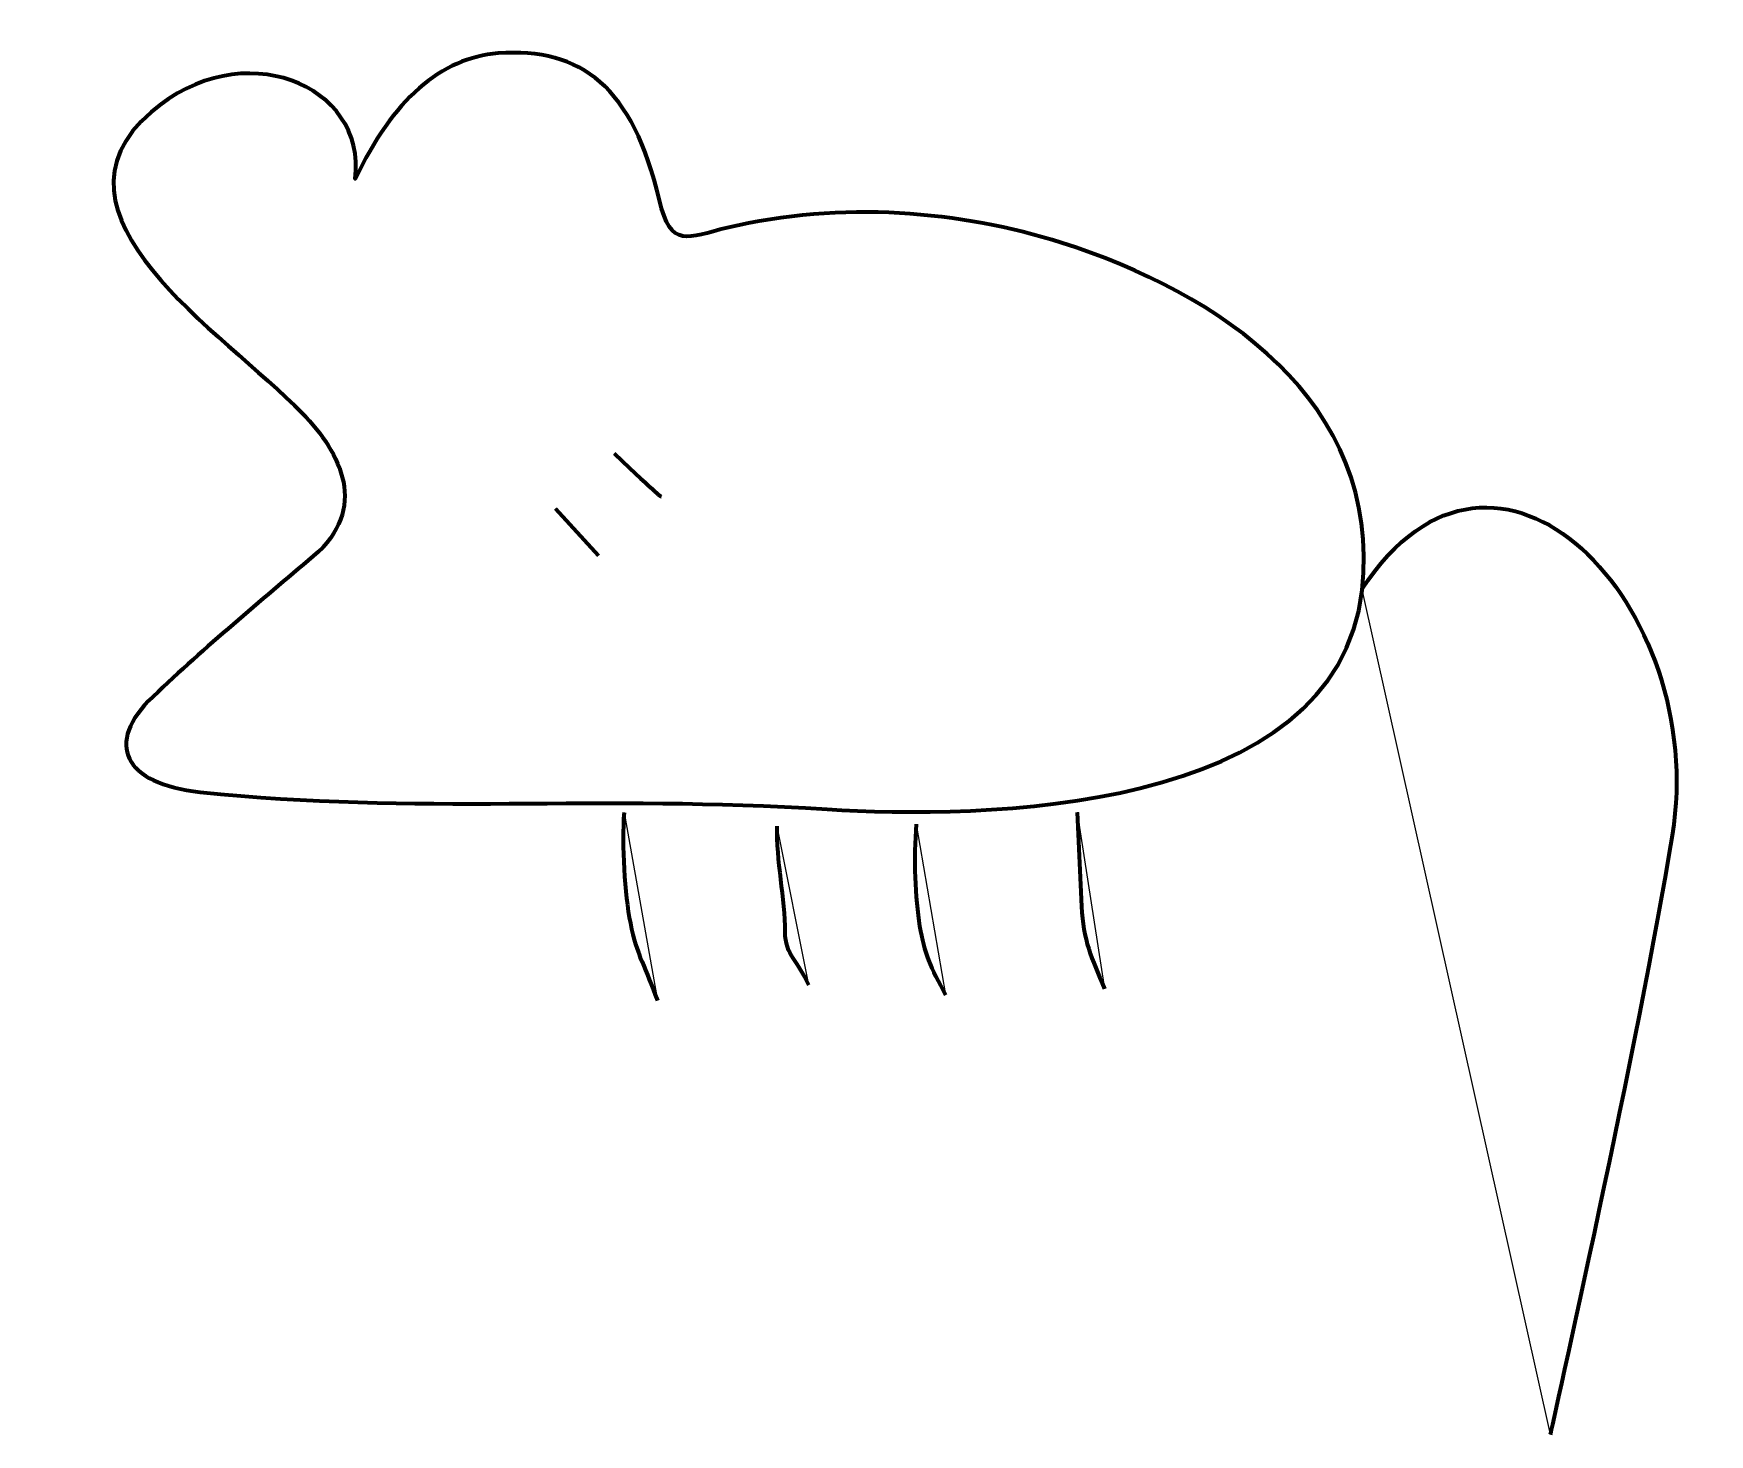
# Model space of a CAD drawing. Header units: centimetres. Extents: x -12.7 to 12, y -10.2 to 10.5.
import ezdxf

# ---------------------------------------------------------------- set-up
doc = ezdxf.new("R2010")
doc.units = ezdxf.units.CM
doc.header["$MEASUREMENT"] = 0
doc.layers.add('Layer 1', color=7, linetype='Continuous')

msp = doc.modelspace()

# ---------------------------------------------------------------- linework, layer by layer
at = {"layer": 'Layer 1', "color": 7, "lineweight": 211}
msp.add_open_spline([(-1.00195, -0.95627), (-4.38802, -0.73728), (-7.01282, -1.042), (-10.22621, -0.704), (-10.22621, -0.704), (-11.35705, -0.58505), (-11.64618, 0.01098), (-10.92122, 0.70211), (-10.92122, 0.70211), (-10.14532, 1.4418), (-9.34441, 2.1045), (-8.56466, 2.76508), (-8.56466, 2.76508), (-7.74021, 3.46355), (-8.15112, 4.28709), (-8.72643, 4.87256), (-8.72643, 4.87256), (-9.90742, 6.0744), (-12.68078, 7.80355), (-10.94893, 9.30495), (-10.94893, 9.30495), (-9.61577, 10.4607), (-7.77602, 9.71637), (-7.94462, 8.31962), (-7.94462, 8.31962), (-7.40293, 9.47598), (-6.68256, 10.10728), (-5.84039, 10.16917), (-5.84039, 10.16917), (-4.61656, 10.25911), (-3.85762, 9.67052), (-3.46881, 8.00885), (-3.46881, 8.00885), (-3.29882, 7.28226), (-3.05656, 7.46037), (-2.47273, 7.59988), (-2.47273, 7.59988), (-0.79261, 8.00128), (0.97202, 7.84963), (2.4502, 7.3803), (2.4502, 7.3803), (4.75312, 6.64914), (7.18038, 5.04841), (6.87222, 2.26567), (6.87222, 2.26567), (6.50509, -1.05007), (1.21394, -1.09961), (-1.00195, -0.95627)], degree=3, knots=[0, 0, 0, 0, 0.07692308, 0.07692308, 0.07692308, 0.07692308, 0.15384615, 0.15384615, 0.15384615, 0.15384615, 0.23076923, 0.23076923, 0.23076923, 0.23076923, 0.30769231, 0.30769231, 0.30769231, 0.30769231, 0.38461538, 0.38461538, 0.38461538, 0.38461538, 0.46153846, 0.46153846, 0.46153846, 0.46153846, 0.53846154, 0.53846154, 0.53846154, 0.53846154, 0.61538462, 0.61538462, 0.61538462, 0.61538462, 0.69230769, 0.69230769, 0.69230769, 0.69230769, 0.76923077, 0.76923077, 0.76923077, 0.76923077, 0.84615385, 0.84615385, 0.84615385, 0.84615385, 1, 1, 1, 1], dxfattribs=at)
at = {"layer": 'Layer 1', "color": 7}
for points, knots in [([(6.87043, 2.27777), (8.84894, 5.3226), (11.98629, 2.04384), (11.43761, -1.34348), (11.43761, -1.34348), (10.958, -4.30449), (9.64142, -10.16119), (9.64142, -10.16119), (9.64142, -10.16119), (9.64142, -10.16119), (6.87043, 2.27777), (6.87043, 2.27777)], [0, 0, 0, 0, 0.25, 0.25, 0.25, 0.25, 0.5, 0.5, 0.5, 0.5, 1, 1, 1, 1]), ([(-4.13431, 4.27838), (-3.4704, 3.64332), (-3.44154, 3.64332), (-3.44154, 3.64332), (-3.44154, 3.64332), (-3.44154, 3.64332), (-4.13431, 4.27838), (-4.13431, 4.27838)], [0, 0, 0, 0, 0.33333333, 0.33333333, 0.33333333, 0.33333333, 1, 1, 1, 1]), ([(-4.13431, 4.27838), (-4.13431, 4.27838), (-4.13431, 4.27838), (-4.13431, 4.27838), (-4.13431, 4.27838), (-4.13431, 4.27838), (-4.13431, 4.27838), (-4.13431, 4.27838)], [0, 0, 0, 0, 0.33333333, 0.33333333, 0.33333333, 0.33333333, 1, 1, 1, 1]), ([(-5.00031, 3.47013), (-5.00031, 3.47013), (-4.36525, 2.77735), (-4.36525, 2.77735), (-4.36525, 2.77735), (-4.36525, 2.77735), (-5.00031, 3.47013), (-5.00031, 3.47013)], [0, 0, 0, 0, 0.33333333, 0.33333333, 0.33333333, 0.33333333, 1, 1, 1, 1]), ([(-5.00031, 3.47013), (-5.00031, 3.47013), (-5.00031, 3.47013), (-5.00031, 3.47013), (-5.00031, 3.47013), (-5.00031, 3.47013), (-5.00031, 3.47013), (-5.00031, 3.47013)], [0, 0, 0, 0, 0.33333333, 0.33333333, 0.33333333, 0.33333333, 1, 1, 1, 1]), ([(6.87043, 2.27777), (6.87043, 2.27777), (6.87043, 2.27777), (6.87043, 2.27777), (6.87043, 2.27777), (6.87043, 2.27777), (6.87043, 2.27777), (6.87043, 2.27777)], [0, 0, 0, 0, 0.33333333, 0.33333333, 0.33333333, 0.33333333, 1, 1, 1, 1]), ([(-3.98998, -1.00412), (-4.02294, -1.48937), (-3.98281, -2.1979), (-3.89675, -2.63684), (-3.89675, -2.63684), (-3.8053, -3.10322), (-3.66195, -3.29881), (-3.49927, -3.77522), (-3.49927, -3.77522), (-3.49927, -3.77522), (-3.98998, -1.00412), (-3.98998, -1.00412)], [0, 0, 0, 0, 0.25, 0.25, 0.25, 0.25, 0.5, 0.5, 0.5, 0.5, 1, 1, 1, 1]), ([(-3.98998, -1.00412), (-3.98998, -1.00412), (-3.98998, -1.00412), (-3.98998, -1.00412), (-3.98998, -1.00412), (-3.98998, -1.00412), (-3.98998, -1.00412), (-3.98998, -1.00412)], [0, 0, 0, 0, 0.33333333, 0.33333333, 0.33333333, 0.33333333, 1, 1, 1, 1]), ([(-1.73845, -1.20618), (-1.75849, -1.69283), (-1.61897, -2.2826), (-1.62247, -2.76478), (-1.62247, -2.76478), (-1.62487, -3.09867), (-1.41675, -3.20398), (-1.2766, -3.54427), (-1.2766, -3.54427), (-1.2766, -3.54427), (-1.73845, -1.20618), (-1.73845, -1.20618)], [0, 0, 0, 0, 0.25, 0.25, 0.25, 0.25, 0.5, 0.5, 0.5, 0.5, 1, 1, 1, 1]), ([(-1.73845, -1.20618), (-1.73845, -1.20618), (-1.73845, -1.20618), (-1.73845, -1.20618), (-1.73845, -1.20618), (-1.73845, -1.20618), (-1.73845, -1.20618), (-1.73845, -1.20618)], [0, 0, 0, 0, 0.33333333, 0.33333333, 0.33333333, 0.33333333, 1, 1, 1, 1]), ([(0.31105, -1.17729), (0.26989, -1.68129), (0.29331, -2.26192), (0.36161, -2.67948), (0.36161, -2.67948), (0.42502, -3.06705), (0.52312, -3.29417), (0.74405, -3.68862), (0.74405, -3.68862), (0.74405, -3.68862), (0.31105, -1.17729), (0.31105, -1.17729)], [0, 0, 0, 0, 0.25, 0.25, 0.25, 0.25, 0.5, 0.5, 0.5, 0.5, 1, 1, 1, 1]), ([(0.31105, -1.17729), (0.31105, -1.17729), (0.31105, -1.17729), (0.31105, -1.17729), (0.31105, -1.17729), (0.31105, -1.17729), (0.31105, -1.17729), (0.31105, -1.17729)], [0, 0, 0, 0, 0.33333333, 0.33333333, 0.33333333, 0.33333333, 1, 1, 1, 1]), ([(2.67806, -1.00412), (2.67806, -1.00412), (2.74298, -2.38931), (2.74298, -2.38931), (2.74298, -2.38931), (2.7661, -2.88309), (2.89176, -3.15195), (3.08216, -3.60204), (3.08216, -3.60204), (3.08216, -3.60204), (2.67806, -1.00412), (2.67806, -1.00412)], [0, 0, 0, 0, 0.25, 0.25, 0.25, 0.25, 0.5, 0.5, 0.5, 0.5, 1, 1, 1, 1]), ([(2.67806, -1.00412), (2.67806, -1.00412), (2.67806, -1.00412), (2.67806, -1.00412), (2.67806, -1.00412), (2.67806, -1.00412), (2.67806, -1.00412), (2.67806, -1.00412)], [0, 0, 0, 0, 0.33333333, 0.33333333, 0.33333333, 0.33333333, 1, 1, 1, 1])]:
    msp.add_open_spline(points, degree=3, knots=knots, dxfattribs=at)
at = {"layer": 'Layer 1', "color": 250, "lineweight": 211}
for points in [[(6.87043, 2.27777), (8.84894, 5.3226), (11.98629, 2.04384), (11.43761, -1.34348), (11.43761, -1.34348), (10.958, -4.30449), (9.64142, -10.16119), (9.64142, -10.16119)], [(-4.13431, 4.27838), (-4.13431, 4.27838), (-4.13431, 4.27838), (-4.13431, 4.27838), (-4.13431, 4.27838), (-4.13431, 4.27838), (-4.13431, 4.27838), (-4.13431, 4.27838)], [(-5.00031, 3.47013), (-5.00031, 3.47013), (-5.00031, 3.47013), (-5.00031, 3.47013), (-5.00031, 3.47013), (-5.00031, 3.47013), (-5.00031, 3.47013), (-5.00031, 3.47013)], [(6.87043, 2.27777), (6.87043, 2.27777), (6.87043, 2.27777), (6.87043, 2.27777), (6.87043, 2.27777), (6.87043, 2.27777), (6.87043, 2.27777), (6.87043, 2.27777)], [(-3.98998, -1.00412), (-4.02294, -1.48937), (-3.98281, -2.1979), (-3.89675, -2.63684), (-3.89675, -2.63684), (-3.8053, -3.10322), (-3.66195, -3.29881), (-3.49927, -3.77522)], [(-3.98998, -1.00412), (-3.98998, -1.00412), (-3.98998, -1.00412), (-3.98998, -1.00412), (-3.98998, -1.00412), (-3.98998, -1.00412), (-3.98998, -1.00412), (-3.98998, -1.00412)], [(-1.73845, -1.20618), (-1.75849, -1.69283), (-1.61897, -2.2826), (-1.62247, -2.76478), (-1.62247, -2.76478), (-1.62487, -3.09867), (-1.41675, -3.20398), (-1.2766, -3.54427)], [(-1.73845, -1.20618), (-1.73845, -1.20618), (-1.73845, -1.20618), (-1.73845, -1.20618), (-1.73845, -1.20618), (-1.73845, -1.20618), (-1.73845, -1.20618), (-1.73845, -1.20618)], [(0.31105, -1.17729), (0.26989, -1.68129), (0.29331, -2.26192), (0.36161, -2.67948), (0.36161, -2.67948), (0.42502, -3.06705), (0.52312, -3.29417), (0.74405, -3.68862)], [(0.31105, -1.17729), (0.31105, -1.17729), (0.31105, -1.17729), (0.31105, -1.17729), (0.31105, -1.17729), (0.31105, -1.17729), (0.31105, -1.17729), (0.31105, -1.17729)], [(2.67806, -1.00412), (2.67806, -1.00412), (2.74298, -2.38931), (2.74298, -2.38931), (2.74298, -2.38931), (2.7661, -2.88309), (2.89176, -3.15195), (3.08216, -3.60204)], [(2.67806, -1.00412), (2.67806, -1.00412), (2.67806, -1.00412), (2.67806, -1.00412), (2.67806, -1.00412), (2.67806, -1.00412), (2.67806, -1.00412), (2.67806, -1.00412)]]:
    msp.add_open_spline(points, degree=3, knots=[0, 0, 0, 0, 0.33333333, 0.33333333, 0.33333333, 0.33333333, 1, 1, 1, 1], dxfattribs=at)
for points in [[(-4.13431, 4.27838), (-3.4704, 3.64332), (-3.44154, 3.64332), (-3.44154, 3.64332)], [(-5.00031, 3.47013), (-5.00031, 3.47013), (-4.36525, 2.77735), (-4.36525, 2.77735)]]:
    msp.add_open_spline(points, degree=3, dxfattribs=at)

doc.saveas('drawing.dxf')
